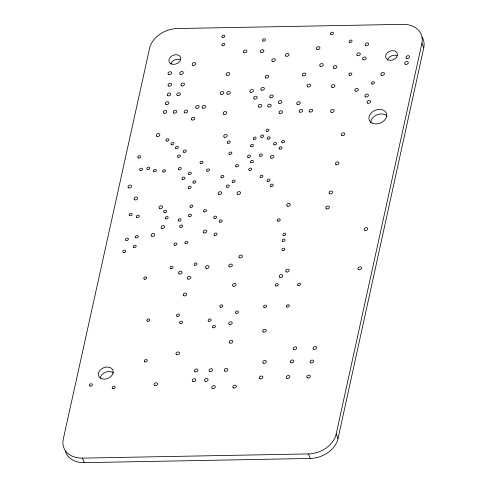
<?xml version="1.0" encoding="UTF-8"?>
<svg xmlns="http://www.w3.org/2000/svg" width="487" height="487" viewBox="0 0 487 487"><rect width="100%" height="100%" fill="white"/><g stroke="black" fill="none" stroke-linecap="round" stroke-linejoin="round"><path stroke-width="0.73" d="M338.021 438.598L336.17 434.069L421.882 43.331A24.593 18.421 -22.2 0 0 402.719 24.35L177.25 28.544A24.593 18.421 -22.2 0 0 149.564 48.396L63.267 439.146A24.593 18.421 -22.2 0 0 82.437 458.121L84.281 462.65L310.335 458.45A24.593 18.421 -22.2 0 0 338.021 438.598L423.733 47.854A24.593 18.421 -22.2 0 0 422.15 37.146M82.437 458.121L308.49 453.921A24.593 18.421 -22.2 0 0 336.17 434.069M421.882 43.331L423.733 47.854M308.49 453.921L310.335 458.45M84.281 462.65A24.593 18.421 -22.2 0 1 65.27 451.065M370.723 122.852A9.223 6.909 -22.2 0 1 377.096 114.768A9.223 6.909 -22.2 0 1 387.25 116.198M387.5 60.132A6.148 4.602 -22.2 0 1 397.209 55.768M170.821 64.162A6.148 4.602 -22.2 0 1 180.525 59.791M100.279 377.754A7.682 5.759 -22.2 0 1 105.831 372.135A7.682 5.759 -22.2 0 1 113.483 373.018M190.399 207.237A1.534 1.151 -22.2 0 0 192.822 206.147A1.534 1.151 -22.2 0 0 190.861 205.137A1.534 1.151 -22.2 0 0 190.399 207.237M259.93 156.157A1.534 1.151 -22.2 0 0 262.353 155.061A1.534 1.151 -22.2 0 0 260.387 154.056A1.534 1.151 -22.2 0 0 259.93 156.157M331.19 112.272A1.845 1.382 -22.2 0 0 334.1 110.963A1.845 1.382 -22.2 0 0 331.744 109.752A1.845 1.382 -22.2 0 0 331.19 112.272M144.828 361.811A1.534 1.151 -22.2 0 0 147.251 360.721A1.534 1.151 -22.2 0 0 145.284 359.71A1.534 1.151 -22.2 0 0 144.828 361.811M207.06 171.156A1.534 1.151 -22.2 0 0 209.489 170.066A1.534 1.151 -22.2 0 0 207.523 169.056A1.534 1.151 -22.2 0 0 207.06 171.156M181.535 85.797A1.845 1.382 -22.2 0 0 184.445 84.482A1.845 1.382 -22.2 0 0 182.089 83.271A1.845 1.382 -22.2 0 0 181.535 85.797M167.845 95.72A1.845 1.382 -22.2 0 0 170.76 94.405A1.845 1.382 -22.2 0 0 168.399 93.194A1.845 1.382 -22.2 0 0 167.845 95.72M212.971 327.672A1.534 1.151 -22.2 0 0 215.4 326.582A1.534 1.151 -22.2 0 0 213.434 325.572A1.534 1.151 -22.2 0 0 212.971 327.672M250.933 162.609A1.534 1.151 -22.2 0 0 253.356 161.514A1.534 1.151 -22.2 0 0 251.389 160.503A1.534 1.151 -22.2 0 0 250.933 162.609M202.665 108.12A1.845 1.382 -22.2 0 0 205.575 106.811A1.845 1.382 -22.2 0 0 203.213 105.6A1.845 1.382 -22.2 0 0 202.665 108.12M268.252 106.903A1.845 1.382 -22.2 0 0 271.168 105.594A1.845 1.382 -22.2 0 0 268.806 104.382A1.845 1.382 -22.2 0 0 268.252 106.903M372.025 123.047A9.223 6.909 -22.2 0 0 386.587 116.496A9.223 6.909 -22.2 0 0 374.795 110.439A9.223 6.909 -22.2 0 0 372.025 123.047M406.621 58.403A1.845 1.382 -22.2 0 0 409.53 57.095A1.845 1.382 -22.2 0 0 407.175 55.883A1.845 1.382 -22.2 0 0 406.621 58.403M188.853 174.395A1.534 1.151 -22.2 0 0 191.281 173.305A1.534 1.151 -22.2 0 0 189.315 172.295A1.534 1.151 -22.2 0 0 188.853 174.395M182.515 179.35A1.534 1.151 -22.2 0 0 184.944 178.254A1.534 1.151 -22.2 0 0 182.978 177.244A1.534 1.151 -22.2 0 0 182.515 179.35M302.902 75.771A1.845 1.382 -22.2 0 0 305.812 74.462A1.845 1.382 -22.2 0 0 303.456 73.251A1.845 1.382 -22.2 0 0 302.902 75.771M200.565 163.541A1.534 1.151 -22.2 0 0 202.994 162.451A1.534 1.151 -22.2 0 0 201.028 161.44A1.534 1.151 -22.2 0 0 200.565 163.541M168.654 86.035A1.845 1.382 -22.2 0 0 171.564 84.726A1.845 1.382 -22.2 0 0 169.208 83.514A1.845 1.382 -22.2 0 0 168.654 86.035M254.251 98.946A1.845 1.382 -22.2 0 0 257.16 97.637A1.845 1.382 -22.2 0 0 254.804 96.42A1.845 1.382 -22.2 0 0 254.251 98.946M287.312 206.129A1.845 1.382 -22.2 0 0 290.228 204.82A1.845 1.382 -22.2 0 0 287.866 203.609A1.845 1.382 -22.2 0 0 287.312 206.129M270.279 97.68A1.845 1.382 -22.2 0 0 273.189 96.371A1.845 1.382 -22.2 0 0 270.827 95.16A1.845 1.382 -22.2 0 0 270.279 97.68M159.645 208.503A1.845 1.382 -22.2 0 0 162.561 207.194A1.845 1.382 -22.2 0 0 160.199 205.983A1.845 1.382 -22.2 0 0 159.645 208.503M249.228 170.371A1.534 1.151 -22.2 0 0 251.651 169.281A1.534 1.151 -22.2 0 0 249.685 168.271A1.534 1.151 -22.2 0 0 249.228 170.371M367.648 103.122A1.845 1.382 -22.2 0 0 370.564 101.807A1.845 1.382 -22.2 0 0 368.202 100.596A1.845 1.382 -22.2 0 0 367.648 103.122M332.031 87.35A1.845 1.382 -22.2 0 0 334.946 86.035A1.845 1.382 -22.2 0 0 332.584 84.823A1.845 1.382 -22.2 0 0 332.031 87.35M297.374 104.425A1.845 1.382 -22.2 0 0 300.284 103.116A1.845 1.382 -22.2 0 0 297.928 101.905A1.845 1.382 -22.2 0 0 297.374 104.425M381.522 75.223A1.845 1.382 -22.2 0 0 384.432 73.914A1.845 1.382 -22.2 0 0 382.076 72.703A1.845 1.382 -22.2 0 0 381.522 75.223M194.605 265.172A1.534 1.151 -22.2 0 0 197.028 264.082A1.534 1.151 -22.2 0 0 195.068 263.071A1.534 1.151 -22.2 0 0 194.605 265.172M263.333 332A1.845 1.382 -22.2 0 0 266.243 330.685A1.845 1.382 -22.2 0 0 263.887 329.474A1.845 1.382 -22.2 0 0 263.333 332M187.915 279.039A1.845 1.382 -22.2 0 0 190.831 277.73A1.845 1.382 -22.2 0 0 188.469 276.519A1.845 1.382 -22.2 0 0 187.915 279.039M250.933 146.654A1.534 1.151 -22.2 0 0 253.356 145.564A1.534 1.151 -22.2 0 0 251.389 144.554A1.534 1.151 -22.2 0 0 250.933 146.654M180.178 227.252A1.534 1.151 -22.2 0 0 182.601 226.157A1.534 1.151 -22.2 0 0 180.634 225.146A1.534 1.151 -22.2 0 0 180.178 227.252M298.05 285.485A1.534 1.151 -22.2 0 0 300.473 284.39A1.534 1.151 -22.2 0 0 298.507 283.385A1.534 1.151 -22.2 0 0 298.05 285.485M177.426 95.537A1.845 1.382 -22.2 0 0 180.342 94.228A1.845 1.382 -22.2 0 0 177.98 93.017A1.845 1.382 -22.2 0 0 177.426 95.537M279.861 277.328A1.845 1.382 -22.2 0 0 282.77 276.019A1.845 1.382 -22.2 0 0 280.415 274.808A1.845 1.382 -22.2 0 0 279.861 277.328M219.783 222.163A1.534 1.151 -22.2 0 0 222.212 221.068A1.534 1.151 -22.2 0 0 220.246 220.063A1.534 1.151 -22.2 0 0 219.783 222.163M317.019 49.437A1.845 1.382 -22.2 0 0 319.935 48.128A1.845 1.382 -22.2 0 0 317.573 46.916A1.845 1.382 -22.2 0 0 317.019 49.437M125.981 240.341A1.534 1.151 -22.2 0 0 128.404 239.251A1.534 1.151 -22.2 0 0 126.437 238.24A1.534 1.151 -22.2 0 0 125.981 240.341M277.76 221.086A1.534 1.151 -22.2 0 0 280.189 219.99A1.534 1.151 -22.2 0 0 278.223 218.98A1.534 1.151 -22.2 0 0 277.76 221.086M147.378 169.366A1.534 1.151 -22.2 0 0 149.807 168.277A1.534 1.151 -22.2 0 0 147.841 167.266A1.534 1.151 -22.2 0 0 147.378 169.366M229.267 324.488A1.845 1.382 -22.2 0 0 232.177 323.179A1.845 1.382 -22.2 0 0 229.821 321.968A1.845 1.382 -22.2 0 0 229.267 324.488M333.948 68.375A1.845 1.382 -22.2 0 0 336.864 67.066A1.845 1.382 -22.2 0 0 334.502 65.855A1.845 1.382 -22.2 0 0 333.948 68.375M192.815 65.282A1.845 1.382 -22.2 0 0 195.725 63.974A1.845 1.382 -22.2 0 0 193.363 62.762A1.845 1.382 -22.2 0 0 192.815 65.282M193.382 183.015A1.534 1.151 -22.2 0 0 195.804 181.925A1.534 1.151 -22.2 0 0 193.838 180.914A1.534 1.151 -22.2 0 0 193.382 183.015M214.566 235.312A1.534 1.151 -22.2 0 0 216.995 234.223A1.534 1.151 -22.2 0 0 215.029 233.212A1.534 1.151 -22.2 0 0 214.566 235.312M283.355 235.483A1.534 1.151 -22.2 0 0 285.778 234.393A1.534 1.151 -22.2 0 0 283.811 233.383A1.534 1.151 -22.2 0 0 283.355 235.483M235.97 313.226A1.534 1.151 -22.2 0 0 238.399 312.137A1.534 1.151 -22.2 0 0 236.432 311.126A1.534 1.151 -22.2 0 0 235.97 313.226M266.529 131.38A1.534 1.151 -22.2 0 0 268.958 130.285A1.534 1.151 -22.2 0 0 266.992 129.274A1.534 1.151 -22.2 0 0 266.529 131.38M147.33 321.158A1.534 1.151 -22.2 0 0 149.752 320.069A1.534 1.151 -22.2 0 0 147.786 319.058A1.534 1.151 -22.2 0 0 147.33 321.158M188.962 216.453A1.534 1.151 -22.2 0 0 191.385 215.357A1.534 1.151 -22.2 0 0 189.419 214.347A1.534 1.151 -22.2 0 0 188.962 216.453M144.292 279.161A1.534 1.151 -22.2 0 0 146.721 278.065A1.534 1.151 -22.2 0 0 144.755 277.054A1.534 1.151 -22.2 0 0 144.292 279.161M89.937 386.039A1.534 1.151 -22.2 0 0 92.366 384.943A1.534 1.151 -22.2 0 0 90.399 383.933A1.534 1.151 -22.2 0 0 89.937 386.039M282.661 241.296A1.534 1.151 -22.2 0 0 285.09 240.207A1.534 1.151 -22.2 0 0 283.124 239.196A1.534 1.151 -22.2 0 0 282.661 241.296M136.841 217.421A1.534 1.151 -22.2 0 0 139.264 216.331A1.534 1.151 -22.2 0 0 137.297 215.321A1.534 1.151 -22.2 0 0 136.841 217.421M133.755 247.451A1.534 1.151 -22.2 0 0 136.177 246.355A1.534 1.151 -22.2 0 0 134.211 245.345A1.534 1.151 -22.2 0 0 133.755 247.451M135.879 237.741A1.534 1.151 -22.2 0 0 138.308 236.652A1.534 1.151 -22.2 0 0 136.342 235.641A1.534 1.151 -22.2 0 0 135.879 237.741M286.922 306.962A1.534 1.151 -22.2 0 0 289.345 305.866A1.534 1.151 -22.2 0 0 287.379 304.862A1.534 1.151 -22.2 0 0 286.922 306.962M264.082 307.388A1.534 1.151 -22.2 0 0 266.511 306.293A1.534 1.151 -22.2 0 0 264.544 305.282A1.534 1.151 -22.2 0 0 264.082 307.388M185.34 243.591A1.534 1.151 -22.2 0 0 187.769 242.496A1.534 1.151 -22.2 0 0 185.803 241.485A1.534 1.151 -22.2 0 0 185.34 243.591M129.652 215.619A1.534 1.151 -22.2 0 0 132.08 214.53A1.534 1.151 -22.2 0 0 130.114 213.519A1.534 1.151 -22.2 0 0 129.652 215.619M123.314 252.479A1.534 1.151 -22.2 0 0 125.743 251.383A1.534 1.151 -22.2 0 0 123.777 250.373A1.534 1.151 -22.2 0 0 123.314 252.479M275.794 285.899A1.534 1.151 -22.2 0 0 278.223 284.804A1.534 1.151 -22.2 0 0 276.257 283.793A1.534 1.151 -22.2 0 0 275.794 285.899M282.393 250.488A1.534 1.151 -22.2 0 0 284.822 249.393A1.534 1.151 -22.2 0 0 282.856 248.382A1.534 1.151 -22.2 0 0 282.393 250.488M174.48 245.241A1.534 1.151 -22.2 0 0 176.909 244.151A1.534 1.151 -22.2 0 0 174.943 243.141A1.534 1.151 -22.2 0 0 174.48 245.241M188.694 188.42A1.534 1.151 -22.2 0 0 191.123 187.325A1.534 1.151 -22.2 0 0 189.157 186.314A1.534 1.151 -22.2 0 0 188.694 188.42M270.79 186.411A1.534 1.151 -22.2 0 0 273.213 185.316A1.534 1.151 -22.2 0 0 271.247 184.305A1.534 1.151 -22.2 0 0 270.79 186.411M140.14 170.468A1.534 1.151 -22.2 0 0 142.569 169.379A1.534 1.151 -22.2 0 0 140.603 168.368A1.534 1.151 -22.2 0 0 140.14 170.468M253.697 139.349A1.534 1.151 -22.2 0 0 256.125 138.259A1.534 1.151 -22.2 0 0 254.159 137.249A1.534 1.151 -22.2 0 0 253.697 139.349M226.869 187.227A1.534 1.151 -22.2 0 0 229.292 186.131A1.534 1.151 -22.2 0 0 227.326 185.121A1.534 1.151 -22.2 0 0 226.869 187.227M208.673 321.195A1.534 1.151 -22.2 0 0 211.096 320.099A1.534 1.151 -22.2 0 0 209.13 319.088A1.534 1.151 -22.2 0 0 208.673 321.195M220.325 307.151A1.534 1.151 -22.2 0 0 222.754 306.061A1.534 1.151 -22.2 0 0 220.788 305.051A1.534 1.151 -22.2 0 0 220.325 307.151M267.515 181.395A1.534 1.151 -22.2 0 0 269.938 180.3A1.534 1.151 -22.2 0 0 267.978 179.289A1.534 1.151 -22.2 0 0 267.515 181.395M232.616 182.284A1.534 1.151 -22.2 0 0 235.044 181.194A1.534 1.151 -22.2 0 0 233.078 180.184A1.534 1.151 -22.2 0 0 232.616 182.284M260.515 177.414A1.534 1.151 -22.2 0 0 262.937 176.324A1.534 1.151 -22.2 0 0 260.977 175.314A1.534 1.151 -22.2 0 0 260.515 177.414M180.068 323.453A1.534 1.151 -22.2 0 0 182.497 322.357A1.534 1.151 -22.2 0 0 180.531 321.347A1.534 1.151 -22.2 0 0 180.068 323.453M163.139 171.972A1.534 1.151 -22.2 0 0 165.568 170.882A1.534 1.151 -22.2 0 0 163.602 169.872A1.534 1.151 -22.2 0 0 163.139 171.972M229.42 154.306A1.534 1.151 -22.2 0 0 231.849 153.216A1.534 1.151 -22.2 0 0 229.882 152.206A1.534 1.151 -22.2 0 0 229.42 154.306M221.384 177.658A1.534 1.151 -22.2 0 0 223.807 176.568A1.534 1.151 -22.2 0 0 221.847 175.557A1.534 1.151 -22.2 0 0 221.384 177.658M194.995 371.721A1.845 1.382 -22.2 0 0 197.911 370.412A1.845 1.382 -22.2 0 0 195.549 369.201A1.845 1.382 -22.2 0 0 194.995 371.721M176.574 354.664A1.845 1.382 -22.2 0 0 179.49 353.355A1.845 1.382 -22.2 0 0 177.128 352.144A1.845 1.382 -22.2 0 0 176.574 354.664M310.688 362.803A1.845 1.382 -22.2 0 0 313.598 361.494A1.845 1.382 -22.2 0 0 311.242 360.283A1.845 1.382 -22.2 0 0 310.688 362.803M307.388 377.851A1.845 1.382 -22.2 0 0 310.298 376.542A1.845 1.382 -22.2 0 0 307.936 375.331A1.845 1.382 -22.2 0 0 307.388 377.851M239.543 257.787A1.845 1.382 -22.2 0 0 242.453 256.479A1.845 1.382 -22.2 0 0 240.097 255.267A1.845 1.382 -22.2 0 0 239.543 257.787M313.665 349.216A1.845 1.382 -22.2 0 0 316.58 347.901A1.845 1.382 -22.2 0 0 314.218 346.689A1.845 1.382 -22.2 0 0 313.665 349.216M326.393 208.789A1.845 1.382 -22.2 0 0 329.303 207.48A1.845 1.382 -22.2 0 0 326.941 206.263A1.845 1.382 -22.2 0 0 326.393 208.789M341.88 135.502A1.845 1.382 -22.2 0 0 344.796 134.193A1.845 1.382 -22.2 0 0 342.434 132.981A1.845 1.382 -22.2 0 0 341.88 135.502M151.822 236.201A1.845 1.382 -22.2 0 0 154.732 234.892A1.845 1.382 -22.2 0 0 152.376 233.681A1.845 1.382 -22.2 0 0 151.822 236.201M229.87 343.037A1.845 1.382 -22.2 0 0 232.78 341.728A1.845 1.382 -22.2 0 0 230.424 340.516A1.845 1.382 -22.2 0 0 229.87 343.037M224.276 137.206A1.845 1.382 -22.2 0 0 227.192 135.897A1.845 1.382 -22.2 0 0 224.83 134.686A1.845 1.382 -22.2 0 0 224.276 137.206M286.886 378.235A1.845 1.382 -22.2 0 0 289.802 376.92A1.845 1.382 -22.2 0 0 287.44 375.708A1.845 1.382 -22.2 0 0 286.886 378.235M192.87 381.431A1.845 1.382 -22.2 0 0 195.78 380.122A1.845 1.382 -22.2 0 0 193.424 378.91A1.845 1.382 -22.2 0 0 192.87 381.431M233.437 387.926A1.845 1.382 -22.2 0 0 236.347 386.617A1.845 1.382 -22.2 0 0 233.991 385.406A1.845 1.382 -22.2 0 0 233.437 387.926M259.948 378.734A1.845 1.382 -22.2 0 0 262.858 377.425A1.845 1.382 -22.2 0 0 260.502 376.214A1.845 1.382 -22.2 0 0 259.948 378.734M290.879 362.687A1.845 1.382 -22.2 0 0 293.795 361.378A1.845 1.382 -22.2 0 0 291.433 360.167A1.845 1.382 -22.2 0 0 290.879 362.687M263.357 363.199A1.845 1.382 -22.2 0 0 266.267 361.89A1.845 1.382 -22.2 0 0 263.911 360.678A1.845 1.382 -22.2 0 0 263.357 363.199M293.758 349.581A1.845 1.382 -22.2 0 0 296.668 348.272A1.845 1.382 -22.2 0 0 294.306 347.061A1.845 1.382 -22.2 0 0 293.758 349.581M154.641 385.527A1.845 1.382 -22.2 0 0 157.557 384.213A1.845 1.382 -22.2 0 0 155.195 383.001A1.845 1.382 -22.2 0 0 154.641 385.527M229.401 266.797A1.845 1.382 -22.2 0 0 232.311 265.488A1.845 1.382 -22.2 0 0 229.955 264.277A1.845 1.382 -22.2 0 0 229.401 266.797M365.682 45.632A1.845 1.382 -22.2 0 0 368.592 44.323A1.845 1.382 -22.2 0 0 366.236 43.112A1.845 1.382 -22.2 0 0 365.682 45.632M260.959 52.413A1.845 1.382 -22.2 0 0 263.869 51.105A1.845 1.382 -22.2 0 0 261.513 49.893A1.845 1.382 -22.2 0 0 260.959 52.413M243.975 52.73A1.845 1.382 -22.2 0 0 246.891 51.421A1.845 1.382 -22.2 0 0 244.529 50.204A1.845 1.382 -22.2 0 0 243.975 52.73M191.908 119.924A1.845 1.382 -22.2 0 0 194.818 118.615A1.845 1.382 -22.2 0 0 192.462 117.404A1.845 1.382 -22.2 0 0 191.908 119.924M196.218 108.242A1.845 1.382 -22.2 0 0 199.134 106.933A1.845 1.382 -22.2 0 0 196.772 105.722A1.845 1.382 -22.2 0 0 196.218 108.242M165.976 104.455A1.845 1.382 -22.2 0 0 168.892 103.141A1.845 1.382 -22.2 0 0 166.53 101.929A1.845 1.382 -22.2 0 0 165.976 104.455M261.44 90.107A1.845 1.382 -22.2 0 0 264.35 88.798A1.845 1.382 -22.2 0 0 261.994 87.587A1.845 1.382 -22.2 0 0 261.44 90.107M227.313 94.125A1.845 1.382 -22.2 0 0 230.223 92.816A1.845 1.382 -22.2 0 0 227.867 91.605A1.845 1.382 -22.2 0 0 227.313 94.125M220.873 94.247A1.845 1.382 -22.2 0 0 223.783 92.938A1.845 1.382 -22.2 0 0 221.421 91.726A1.845 1.382 -22.2 0 0 220.873 94.247M355.388 91.124A1.845 1.382 -22.2 0 0 358.298 89.815A1.845 1.382 -22.2 0 0 355.942 88.604A1.845 1.382 -22.2 0 0 355.388 91.124M329.693 193.741A1.845 1.382 -22.2 0 0 332.603 192.432A1.845 1.382 -22.2 0 0 330.247 191.221A1.845 1.382 -22.2 0 0 329.693 193.741M309.726 111.931A1.845 1.382 -22.2 0 0 312.636 110.622A1.845 1.382 -22.2 0 0 310.28 109.411A1.845 1.382 -22.2 0 0 309.726 111.931M336.079 164.618A1.845 1.382 -22.2 0 0 338.995 163.309A1.845 1.382 -22.2 0 0 336.633 162.092A1.845 1.382 -22.2 0 0 336.079 164.618M320.318 66.293A1.845 1.382 -22.2 0 0 323.234 64.984A1.845 1.382 -22.2 0 0 320.872 63.773A1.845 1.382 -22.2 0 0 320.318 66.293M405.342 64.229A1.845 1.382 -22.2 0 0 408.258 62.92A1.845 1.382 -22.2 0 0 405.896 61.709A1.845 1.382 -22.2 0 0 405.342 64.229M237.632 194.337A1.845 1.382 -22.2 0 0 240.541 193.029A1.845 1.382 -22.2 0 0 238.186 191.811A1.845 1.382 -22.2 0 0 237.632 194.337M218.742 194.404A1.845 1.382 -22.2 0 0 221.652 193.095A1.845 1.382 -22.2 0 0 219.296 191.884A1.845 1.382 -22.2 0 0 218.742 194.404M156.917 136.323A1.845 1.382 -22.2 0 0 159.827 135.015A1.845 1.382 -22.2 0 0 157.465 133.803A1.845 1.382 -22.2 0 0 156.917 136.323M180.354 74.213A1.845 1.382 -22.2 0 0 183.264 72.904A1.845 1.382 -22.2 0 0 180.908 71.692A1.845 1.382 -22.2 0 0 180.354 74.213M168.642 74.432A1.845 1.382 -22.2 0 0 171.552 73.123A1.845 1.382 -22.2 0 0 169.196 71.912A1.845 1.382 -22.2 0 0 168.642 74.432M358.548 269.585A1.845 1.382 -22.2 0 0 361.457 268.27A1.845 1.382 -22.2 0 0 359.102 267.059A1.845 1.382 -22.2 0 0 358.548 269.585M364.83 230.308A1.845 1.382 -22.2 0 0 367.74 229A1.845 1.382 -22.2 0 0 365.384 227.788A1.845 1.382 -22.2 0 0 364.83 230.308M307.65 86.832A1.845 1.382 -22.2 0 0 310.56 85.523A1.845 1.382 -22.2 0 0 308.204 84.312A1.845 1.382 -22.2 0 0 307.65 86.832M128.605 187.812A1.845 1.382 -22.2 0 0 131.52 186.503A1.845 1.382 -22.2 0 0 129.158 185.291A1.845 1.382 -22.2 0 0 128.605 187.812M134.729 199.786A1.845 1.382 -22.2 0 0 137.644 198.471A1.845 1.382 -22.2 0 0 135.283 197.259A1.845 1.382 -22.2 0 0 134.729 199.786M203.974 211.821A1.534 1.151 -22.2 0 0 206.403 210.731A1.534 1.151 -22.2 0 0 204.437 209.72A1.534 1.151 -22.2 0 0 203.974 211.821M203.889 232.816A1.845 1.382 -22.2 0 0 206.798 231.508A1.845 1.382 -22.2 0 0 204.443 230.296A1.845 1.382 -22.2 0 0 203.889 232.816M161.721 228.287A1.845 1.382 -22.2 0 0 164.636 226.972A1.845 1.382 -22.2 0 0 162.274 225.761A1.845 1.382 -22.2 0 0 161.721 228.287M183.794 295.767A1.845 1.382 -22.2 0 0 186.704 294.458A1.845 1.382 -22.2 0 0 184.348 293.247A1.845 1.382 -22.2 0 0 183.794 295.767M206.153 268.282A1.845 1.382 -22.2 0 0 209.063 266.973A1.845 1.382 -22.2 0 0 206.707 265.762A1.845 1.382 -22.2 0 0 206.153 268.282M233.145 286.149A1.845 1.382 -22.2 0 0 236.055 284.84A1.845 1.382 -22.2 0 0 233.699 283.629A1.845 1.382 -22.2 0 0 233.145 286.149M299.773 112.12A1.845 1.382 -22.2 0 0 302.683 110.805A1.845 1.382 -22.2 0 0 300.327 109.593A1.845 1.382 -22.2 0 0 299.773 112.12M205.167 381.199A1.845 1.382 -22.2 0 0 208.077 379.89A1.845 1.382 -22.2 0 0 205.721 378.679A1.845 1.382 -22.2 0 0 205.167 381.199M212.356 388.322A1.845 1.382 -22.2 0 0 215.266 387.007A1.845 1.382 -22.2 0 0 212.904 385.795A1.845 1.382 -22.2 0 0 212.356 388.322M209.641 371.453A1.845 1.382 -22.2 0 0 212.551 370.138A1.845 1.382 -22.2 0 0 210.189 368.927A1.845 1.382 -22.2 0 0 209.641 371.453M224.866 371.167A1.845 1.382 -22.2 0 0 227.776 369.858A1.845 1.382 -22.2 0 0 225.42 368.647A1.845 1.382 -22.2 0 0 224.866 371.167M271.022 158.092A1.845 1.382 -22.2 0 0 273.931 156.784A1.845 1.382 -22.2 0 0 271.576 155.572A1.845 1.382 -22.2 0 0 271.022 158.092M261.154 137.279A1.534 1.151 -22.2 0 0 263.577 136.19A1.534 1.151 -22.2 0 0 261.61 135.179A1.534 1.151 -22.2 0 0 261.154 137.279M170.541 268.52A1.534 1.151 -22.2 0 0 172.964 267.424A1.534 1.151 -22.2 0 0 171.004 266.419A1.534 1.151 -22.2 0 0 170.541 268.52M263.017 41.048A1.534 1.151 -22.2 0 0 265.439 39.952A1.534 1.151 -22.2 0 0 263.473 38.942A1.534 1.151 -22.2 0 0 263.017 41.048M387.664 59.755A6.148 4.602 -22.2 0 0 397.368 55.39A6.148 4.602 -22.2 0 0 389.503 51.348A6.148 4.602 -22.2 0 0 387.664 59.755M170.98 63.785A6.148 4.602 -22.2 0 0 180.683 59.414A6.148 4.602 -22.2 0 0 172.824 55.378A6.148 4.602 -22.2 0 0 170.98 63.785M112.722 388.51A1.534 1.151 -22.2 0 0 115.151 387.421A1.534 1.151 -22.2 0 0 113.185 386.41A1.534 1.151 -22.2 0 0 112.722 388.51M286.088 56.157A1.845 1.382 -22.2 0 0 288.998 54.848A1.845 1.382 -22.2 0 0 286.642 53.631A1.845 1.382 -22.2 0 0 286.088 56.157M357.367 55.573A1.845 1.382 -22.2 0 0 360.277 54.258A1.845 1.382 -22.2 0 0 357.915 53.046A1.845 1.382 -22.2 0 0 357.367 55.573M222.34 45.668A1.534 1.151 -22.2 0 0 224.769 44.579A1.534 1.151 -22.2 0 0 222.803 43.568A1.534 1.151 -22.2 0 0 222.34 45.668M100.943 378.417A7.682 5.759 -22.2 0 0 113.075 372.957A7.682 5.759 -22.2 0 0 103.244 367.904A7.682 5.759 -22.2 0 0 100.943 378.417M272.403 61.386A1.845 1.382 -22.2 0 0 275.319 60.071A1.845 1.382 -22.2 0 0 272.957 58.86A1.845 1.382 -22.2 0 0 272.403 61.386M363.18 59.694A1.845 1.382 -22.2 0 0 366.09 58.385A1.845 1.382 -22.2 0 0 363.734 57.174A1.845 1.382 -22.2 0 0 363.18 59.694M258.883 107.079A1.845 1.382 -22.2 0 0 261.793 105.764A1.845 1.382 -22.2 0 0 259.437 104.553A1.845 1.382 -22.2 0 0 258.883 107.079M184.719 112.807A1.845 1.382 -22.2 0 0 187.635 111.499A1.845 1.382 -22.2 0 0 185.273 110.281A1.845 1.382 -22.2 0 0 184.719 112.807M163.875 113.191A1.845 1.382 -22.2 0 0 166.785 111.882A1.845 1.382 -22.2 0 0 164.423 110.671A1.845 1.382 -22.2 0 0 163.875 113.191M250.47 92.25A1.845 1.382 -22.2 0 0 253.386 90.935A1.845 1.382 -22.2 0 0 251.024 89.724A1.845 1.382 -22.2 0 0 250.47 92.25M173.829 113.008A1.845 1.382 -22.2 0 0 176.738 111.7A1.845 1.382 -22.2 0 0 174.383 110.488A1.845 1.382 -22.2 0 0 173.829 113.008M222.395 37.45A1.534 1.151 -22.2 0 0 224.817 36.361A1.534 1.151 -22.2 0 0 222.857 35.35A1.534 1.151 -22.2 0 0 222.395 37.45M330.947 34.467A1.534 1.151 -22.2 0 0 333.376 33.372A1.534 1.151 -22.2 0 0 331.41 32.361A1.534 1.151 -22.2 0 0 330.947 34.467M349.636 42.339A1.534 1.151 -22.2 0 0 352.058 41.243A1.534 1.151 -22.2 0 0 350.098 40.232A1.534 1.151 -22.2 0 0 349.636 42.339M265.859 77.944A1.845 1.382 -22.2 0 0 268.769 76.629A1.845 1.382 -22.2 0 0 266.413 75.418A1.845 1.382 -22.2 0 0 265.859 77.944M226.802 75.26A1.845 1.382 -22.2 0 0 229.712 73.951A1.845 1.382 -22.2 0 0 227.356 72.74A1.845 1.382 -22.2 0 0 226.802 75.26M176.982 316.258A1.534 1.151 -22.2 0 0 179.411 315.162A1.534 1.151 -22.2 0 0 177.445 314.158A1.534 1.151 -22.2 0 0 176.982 316.258M236.025 166.749A1.534 1.151 -22.2 0 0 238.447 165.659A1.534 1.151 -22.2 0 0 236.487 164.649A1.534 1.151 -22.2 0 0 236.025 166.749M267.753 139.093A1.534 1.151 -22.2 0 0 270.182 137.998A1.534 1.151 -22.2 0 0 268.215 136.987A1.534 1.151 -22.2 0 0 267.753 139.093M274.09 144.773A1.534 1.151 -22.2 0 0 276.519 143.683A1.534 1.151 -22.2 0 0 274.552 142.673A1.534 1.151 -22.2 0 0 274.09 144.773M282.125 142.691A1.534 1.151 -22.2 0 0 284.554 141.601A1.534 1.151 -22.2 0 0 282.588 140.591A1.534 1.151 -22.2 0 0 282.125 142.691M279.575 149.022A1.534 1.151 -22.2 0 0 281.997 147.932A1.534 1.151 -22.2 0 0 280.031 146.922A1.534 1.151 -22.2 0 0 279.575 149.022M227.77 143.221A1.534 1.151 -22.2 0 0 230.199 142.125A1.534 1.151 -22.2 0 0 228.233 141.114A1.534 1.151 -22.2 0 0 227.77 143.221M248.005 157.344A1.534 1.151 -22.2 0 0 250.428 156.254A1.534 1.151 -22.2 0 0 248.461 155.243A1.534 1.151 -22.2 0 0 248.005 157.344M178.632 220.995A1.534 1.151 -22.2 0 0 181.061 219.905A1.534 1.151 -22.2 0 0 179.094 218.894A1.534 1.151 -22.2 0 0 178.632 220.995M165.696 218.815A1.534 1.151 -22.2 0 0 168.118 217.726A1.534 1.151 -22.2 0 0 166.158 216.715A1.534 1.151 -22.2 0 0 165.696 218.815M178.79 169.75A1.534 1.151 -22.2 0 0 181.219 168.66A1.534 1.151 -22.2 0 0 179.253 167.65A1.534 1.151 -22.2 0 0 178.79 169.75M153.874 171.661A1.534 1.151 -22.2 0 0 156.303 170.572A1.534 1.151 -22.2 0 0 154.336 169.561A1.534 1.151 -22.2 0 0 153.874 171.661M214.195 218.401A1.534 1.151 -22.2 0 0 216.624 217.305A1.534 1.151 -22.2 0 0 214.657 216.295A1.534 1.151 -22.2 0 0 214.195 218.401M164.149 212.563A1.534 1.151 -22.2 0 0 166.578 211.468A1.534 1.151 -22.2 0 0 164.612 210.457A1.534 1.151 -22.2 0 0 164.149 212.563M178.047 157.198A1.534 1.151 -22.2 0 0 180.47 156.102A1.534 1.151 -22.2 0 0 178.51 155.091A1.534 1.151 -22.2 0 0 178.047 157.198M138.223 157.934A1.534 1.151 -22.2 0 0 140.652 156.844A1.534 1.151 -22.2 0 0 138.685 155.834A1.534 1.151 -22.2 0 0 138.223 157.934M183.794 152.254A1.534 1.151 -22.2 0 0 186.223 151.165A1.534 1.151 -22.2 0 0 184.256 150.154A1.534 1.151 -22.2 0 0 183.794 152.254M171.442 144.749A1.534 1.151 -22.2 0 0 173.871 143.659A1.534 1.151 -22.2 0 0 171.905 142.648A1.534 1.151 -22.2 0 0 171.442 144.749M166.438 140.974A1.534 1.151 -22.2 0 0 168.867 139.885A1.534 1.151 -22.2 0 0 166.901 138.874A1.534 1.151 -22.2 0 0 166.438 140.974M175.862 148.535A1.534 1.151 -22.2 0 0 178.291 147.439A1.534 1.151 -22.2 0 0 176.324 146.435A1.534 1.151 -22.2 0 0 175.862 148.535M179.131 273.883A1.845 1.382 -22.2 0 0 182.047 272.574A1.845 1.382 -22.2 0 0 179.685 271.362A1.845 1.382 -22.2 0 0 179.131 273.883M286.301 271.892A1.845 1.382 -22.2 0 0 289.211 270.583A1.845 1.382 -22.2 0 0 286.855 269.372A1.845 1.382 -22.2 0 0 286.301 271.892M279.648 113.459A1.845 1.382 -22.2 0 0 282.557 112.15A1.845 1.382 -22.2 0 0 280.202 110.939A1.845 1.382 -22.2 0 0 279.648 113.459M223.77 114.256A1.845 1.382 -22.2 0 0 226.686 112.947A1.845 1.382 -22.2 0 0 224.324 111.736A1.845 1.382 -22.2 0 0 223.77 114.256M365.518 96.876A1.845 1.382 -22.2 0 0 368.434 95.568A1.845 1.382 -22.2 0 0 366.072 94.356A1.845 1.382 -22.2 0 0 365.518 96.876M278.954 103.317A1.845 1.382 -22.2 0 0 281.863 102.008A1.845 1.382 -22.2 0 0 279.508 100.797A1.845 1.382 -22.2 0 0 278.954 103.317M349.423 75.211A1.534 1.151 -22.2 0 0 351.851 74.121A1.534 1.151 -22.2 0 0 349.885 73.111A1.534 1.151 -22.2 0 0 349.423 75.211M371.995 83.977A1.534 1.151 -22.2 0 0 374.424 82.887A1.534 1.151 -22.2 0 0 372.458 81.877A1.534 1.151 -22.2 0 0 371.995 83.977"/></g></svg>
